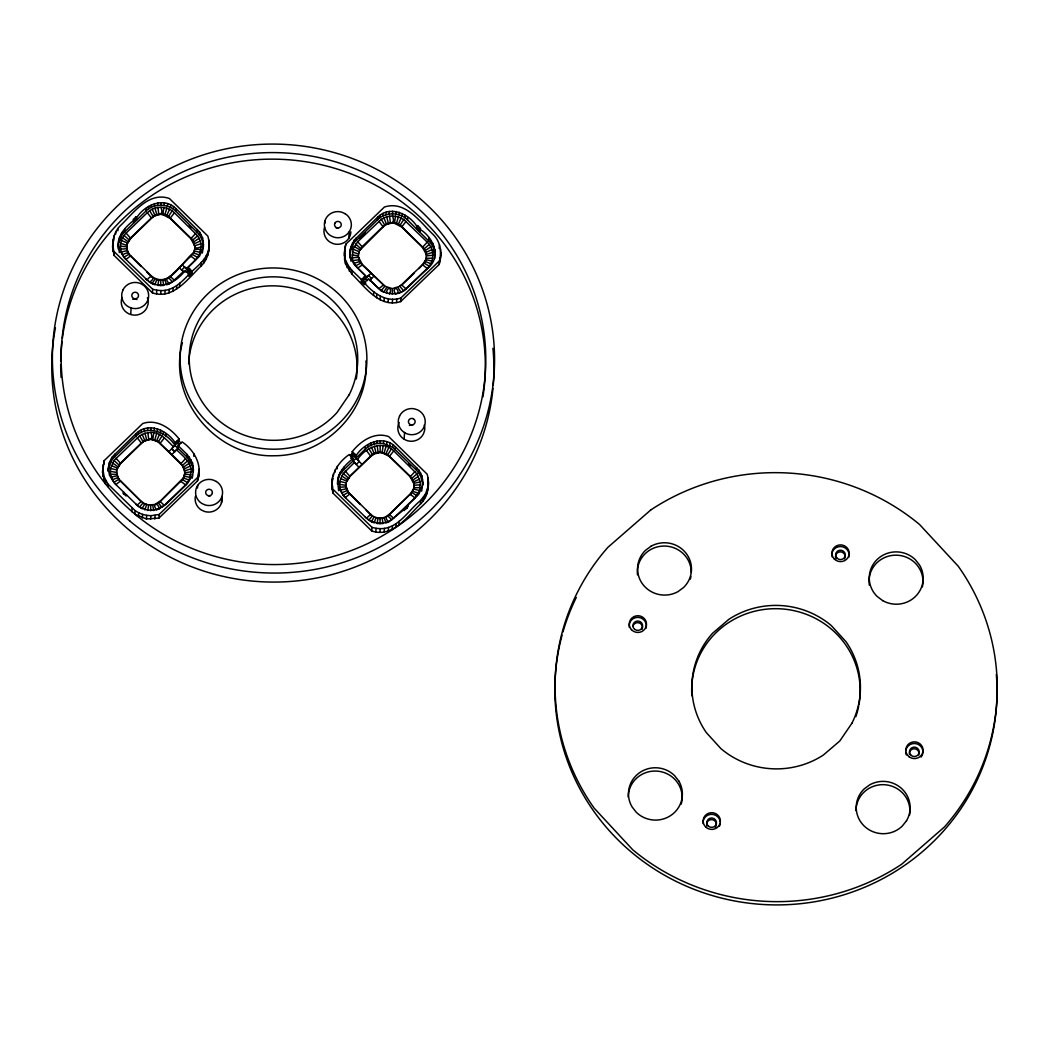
<?xml version="1.0" encoding="UTF-8"?>
<svg xmlns="http://www.w3.org/2000/svg" width="1049" height="1049" viewBox="0 0 1049 1049"><rect width="100%" height="100%" fill="white"/><g stroke="black" fill="none" stroke-linecap="round" stroke-linejoin="round"><path stroke-width="1.5" d="M104.926 482.907L102.553 472.338L104.126 460.695L142.73 423.521C156.957 418.63 170.646 428.228 179.104 438.954L175.157 442.77L174.986 445.327L173.478 446.795C167.184 440.606 160.654 432.096 150.833 432.358C154.701 442.822 145.654 438.01 141.497 443.36L120.622 463.474L117.304 468.615L120.661 462.95L141.536 442.848L145.011 440.383L150.781 439.072L158.255 441.472L180.834 463.291L184.152 468.457L184.729 472.784L191.193 471.788C191.456 462.032 182.657 455.817 176.468 449.719L171.931 454.584M160.903 207.243C164.772 217.707 155.724 212.881 151.567 218.244L130.692 238.359L127.362 243.486L130.732 237.835L151.607 217.733C156.485 212.711 165.257 212.79 170.095 217.825L190.905 238.162C196.95 242.24 190.892 251.445 201.264 246.672L200.333 240.942L197.632 235.763L174.462 212.803C167.302 205.565 154.544 205.46 147.319 212.645L126.09 233.101C118.642 239.88 118.668 252.612 126.05 259.431L130.705 255.772L151.515 276.11C168.64 289.458 182.198 261.607 193.436 252.743L199.166 255.077L201.264 246.672M380.197 445.34L380.105 452.565L374.336 453.876L370.861 456.341L349.986 476.443L346.668 481.583L350.025 475.931L370.9 455.83L374.375 453.365L380.144 452.053L387.619 454.453L410.198 476.259L413.516 481.439L414.093 485.766L413.975 483.327L420.321 481.871L416.925 473.86L393.755 450.9C382.518 439.439 364.921 447.897 357.499 459.528L361.957 464.432M392.51 215.884L386.609 216.763L381.272 219.359L357.696 241.742L352.975 249.151L352.267 257.779L358.535 257.359L362.311 264.414L384.904 286.233L392.365 288.619L399.839 286.311L403.629 290.822L427.205 268.452C434.64 261.673 434.627 248.941 427.245 242.122L403.734 219.49L398.41 216.828L392.51 215.884C396.378 226.348 387.33 221.536 383.173 226.886L359.741 250.344L362.338 246.476L383.213 226.374C388.104 221.352 396.863 221.431 401.701 226.479L424.032 248.534L425.828 251.983L426.405 256.31M102.553 472.338L102.802 468.733L104.113 476.784L107.916 484.048L135.124 510.64L134.875 514.259L146.44 518.967L158.924 518.088L197.514 480.901C202.942 465.874 194.708 450.427 182.106 441.891L178.16 445.694L177.95 448.605L174.672 451.778L171.669 448.854L177.412 442.573L179.405 444.527M174.672 451.778L171.682 448.71M185.948 272.32L187.955 270.393L188.164 267.469L199.494 256.192L203.296 247.328M350.091 455.686L352.097 453.745L352.241 451.634C360.751 440.947 374.532 431.545 388.668 436.581L427.153 474.187C430.011 484.336 428.28 496.479 420.465 504.044C407.668 516.2 392.654 538.15 371.713 530.964L333.215 493.371C328.18 478.278 336.821 463.002 349.238 454.519L353.172 458.374L352.975 461.285L356.254 464.353M112.623 247.223L112.872 243.604L113.921 255.274L152.42 292.868C173.36 300.053 188.374 278.103 201.172 265.948C208.987 258.382 210.718 246.24 207.859 236.091L169.374 198.484C148.434 191.298 133.42 213.262 120.622 225.404C113.659 231.986 111.863 242.135 112.951 251.288M113.213 239.539L112.964 243.145L113.948 239.185M114.039 237.979L114.197 235.579M113.921 255.274L113.2 247.682M115.652 234.215L115.823 231.803M117.855 230.754L118.026 228.341M118.288 246.213L118.471 243.643L118.55 249.439C116.033 237.153 124.883 227.187 133.879 220.277L133.131 219.543L136.147 216.645L136.711 219.962M118.747 240.418L118.563 243.001L122.366 234.137L145.877 211.124C153.888 203.204 167.971 203.322 175.904 211.295L199.349 234.556L202.352 240.313L203.388 246.685L202.536 237.73L199.533 231.973L176.088 208.712C164.09 196.517 144.998 204.752 136.895 217.379M102.894 468.274L103.143 464.655M102.881 476.416L103.13 472.797M119.337 239.867L119.52 237.284M103.877 464.301L104.126 460.695M119.324 252.586L118.734 246.869M120.622 236.877L120.805 234.307M103.851 480.39L104.113 476.784M122.366 234.137L122.549 231.554M105.464 484.166L105.713 480.56M124.529 231.685L124.713 229.115M175.157 442.77C167.132 430.129 148.132 421.567 135.99 433.67L112.479 456.669L109.45 462.399L108.493 468.116L112.295 459.252L135.806 436.24C147.948 424.137 166.948 432.713 174.986 445.327L177.95 448.605M107.745 486.461L107.916 484.048M109.266 464.982L109.45 462.399M110.551 462.006L110.735 459.423M126.772 246.777L126.89 249.229L126.772 246.777L120.425 246.227M120.661 243.329L126.903 245.374L127.401 242.975L121.369 240.509M112.295 459.252L112.479 456.669M141.077 266.459L129.158 254.566L127.388 250.593L121.356 251.957M128.135 241.703L122.523 237.835M128.122 252.901L127.388 250.593M129.184 240.064L124.084 235.356M114.459 456.813L114.643 454.23M129.158 254.566L128.148 252.389L122.497 254.658M130.692 238.359L126.09 233.101M130.666 256.284L129.197 254.042L124.057 257.149M133.708 222.86L133.879 220.277M110.591 468.457L110.355 471.355L116.675 472.417L116.872 469.978L110.591 468.457L114.013 460.485L139.596 435.833L144.919 433.237L150.833 432.358M116.872 469.978L117.331 468.09L111.299 465.625M110.355 471.355L110.591 474.253L116.819 474.345L116.701 471.906M118.065 466.831L112.453 462.95M133.997 220.644L135.99 218.717L136.147 216.645M140.304 500.648L119.088 479.681L116.859 473.833M119.114 465.179L114.013 460.485M119.088 479.681L118.078 477.505L112.427 479.773L110.591 474.253M130.705 314.425L131.164 307.868M120.622 463.474L116.019 458.216M120.596 481.412L119.127 479.157L113.987 482.265L112.427 479.773M123.598 494.354L123.743 492.296L122.995 493.017L125.998 495.941L126.745 495.22M145.877 211.124L146.06 208.541M148.42 209.039L148.591 206.456M151.253 207.374L151.436 204.791M135.806 436.24L135.99 433.67M151.567 218.244L147.319 212.645M131.846 511.728L132.095 508.109M153.338 216.789L149.666 210.718M138.35 434.155L138.52 431.585M154.334 206.155L154.518 203.572M155.042 215.779L152.223 209.21M145.955 279.034L149.561 282.063C156.747 278.208 150.728 273.304 147.227 280.109L124.674 258.238L119.507 250.016M141.195 432.49L141.366 429.906M156.891 215.058L154.99 208.122M157.573 205.407L157.756 202.837M141.497 443.36L137.249 437.761M152.42 292.868L152.669 289.262L114.184 251.655M158.832 214.612L157.914 207.453M143.267 441.904L139.596 435.833M138.455 516.41L138.704 512.791L135.124 510.64M144.264 431.27L144.447 428.687M154.95 279.126L152.118 283.597L149.561 282.063M160.903 205.171L161.074 202.601M144.972 440.908L142.153 434.338M141.418 501.737L120.635 480.888L115.98 484.546L113.987 482.265M156.511 293.851L156.76 290.232L152.669 289.262M146.821 440.174L144.919 433.237M147.503 430.536L147.686 427.953M201.028 243.774L194.642 245.741L190.866 238.687L170.056 218.349L162.805 214.639L163.88 207.492M158.727 280.332L157.796 285.42L163.775 285.446L162.752 279.834L156.799 279.873M142.349 517.996L142.598 514.377L138.704 512.791M164.221 205.447L164.405 202.863M148.761 439.728L147.843 432.568M164.745 215.097L166.804 208.187M137.157 505.225L142.048 508.713L144.919 503.73L146.755 504.477L144.88 504.241L141.445 501.225L137.157 505.225L114.603 483.353L109.437 475.131L108.401 468.759L108.231 471.342L108.676 465.533M160.72 280.503L160.785 285.669M150.833 430.3L151.017 427.717M160.707 294.192L160.956 290.573C172.757 291.045 181.661 282.181 189.095 274.209L185.148 270.367C177.307 281.656 161.061 290.573 148.486 281.145M166.581 215.845L169.571 209.315M167.46 206.22L167.643 203.637M146.44 518.967L146.69 515.361L142.598 514.377M190.957 468.89L184.572 470.857L182.316 465.533L168.889 452.171L158.215 441.983L152.734 439.754L153.81 432.608M168.286 216.868L172.115 210.849M154.151 430.562L154.334 427.992M170.541 207.479L170.712 204.896M170.056 218.349L174.462 212.803M154.675 440.213L156.734 433.303M164.903 293.89L165.152 290.285M150.636 519.307L150.886 515.702L159.173 514.469L197.776 477.295L199.1 469.257M156.511 440.973L159.5 434.43M157.389 431.336L157.573 428.766M172.023 282.181L169.453 283.689C163.329 278.562 169.191 275.31 172.023 282.181L183.47 271.481L178.946 267.6M173.373 209.184L173.557 206.601M158.215 441.983L162.044 435.964M168.994 292.959L169.243 289.354M168.194 278.182L170.004 276.215L174.357 280.253M160.471 432.594L160.641 430.011M175.904 211.295L176.088 208.712M159.986 443.465L164.391 437.918M154.832 519.019L155.082 515.4M172.888 291.425L173.137 287.806M163.303 434.299L163.487 431.716M158.924 518.088L159.173 514.469M158.124 503.297L183.365 477.872L189.095 480.193L191.193 471.788M165.834 436.41L166.017 433.827M176.481 289.301L176.73 285.695M179.51 286.81L179.772 283.204M183.863 272.216L181.687 269.947M176.665 441.314L176.507 443.439L178.959 441.078L179.104 438.954M190.866 238.687L195.625 233.481M189.095 274.209L188.938 276.333L191.954 273.435L192.098 271.324C198.956 264.807 207.44 258.264 208.83 248.207L208.581 251.812M189.659 268.937L189.515 271.062L191.954 273.435M169.964 276.726L190.879 256.1L195.586 259.811L199.166 255.077M192.373 240.405L197.632 235.763M188.348 274.654L190.407 271.927L188.4 273.855M193.422 242.07L199.192 238.254M193.436 252.743L194.209 250.96L200.32 252.389M194.183 243.853L200.333 240.942M194.209 250.96L194.668 249.085L201.015 249.57M194.668 249.085L194.839 247.158M180.795 463.802L185.555 458.597M197.186 232.091L197.369 229.508M159.894 501.842L180.808 481.216L185.516 484.926L189.095 480.193M182.316 465.533L187.561 460.878M199.349 234.556L199.533 231.973M180.769 481.74L182.329 479.511L187.522 482.671M183.352 467.185L189.122 463.37M182.29 480.022L183.365 477.872M184.113 468.982L190.262 466.058M201.093 237.323L201.264 234.74M184.598 474.2L184.1 476.6L184.598 474.2L190.944 474.686M187.299 454.623L192.465 462.858L193.318 471.801L192.282 465.441L187.115 457.207L187.299 454.623L178.16 445.694M202.352 240.313L202.536 237.73M201.172 265.948L201.421 262.329M203.126 243.46L203.309 240.877M189.279 459.672L189.463 457.102M203.768 263.024L204.017 259.405M191.023 462.439L191.193 459.868M205.971 259.549L206.22 255.93M192.282 465.441L192.465 462.858M207.584 255.786L207.846 252.166M208.843 240.064L208.908 247.748L209.171 244.142M192.269 478.16L193.501 469.231M193.055 468.588L193.239 466.005M193.829 456.341L193.999 453.929M197.514 480.901L197.776 477.295M197.5 488.021L197.684 485.399M198.51 476.941L198.759 473.322M221.457 502.996L221.916 496.452M324.836 223.332L325.02 220.71M344.242 255.864L344.492 252.245L345.541 263.915L351.926 274.143C364.698 286.39 379.541 308.55 400.6 301.601L439.203 264.427C442.285 254.278 441.091 242.109 433.093 234.491C420.308 222.257 405.478 200.097 384.406 207.033L345.816 244.22L344.819 248.18L344.557 259.942M344.819 248.18L344.57 251.799L345.816 244.22M345.541 263.915L344.819 256.323M348.793 238.307L349.251 231.75M331.917 485.32L332.166 481.701L332.245 489.385M332.507 477.636L332.258 481.242L332.913 478.606M347.14 267.692L347.389 264.086L345.79 260.296M333.333 476.076L333.49 473.676M333.215 493.371L332.494 485.779M349.907 254.868L350.091 252.285L350.156 258.08L350.353 249.059L354.156 240.195L377.666 217.195C389.808 205.08 408.808 213.655 416.833 226.282L416.663 228.866M350.353 249.059L350.169 251.642L353.972 242.778L377.496 219.766C385.507 211.846 399.577 211.964 407.51 219.936L430.955 243.198L433.971 248.954L434.732 258.552M334.946 472.312L335.116 469.9M349.343 271.193L349.592 267.574L347.389 264.086M350.956 248.508L351.14 245.925M350.93 261.227L350.34 255.51M352.228 245.518L352.412 242.948M337.149 468.837L337.319 466.438M351.926 274.143L352.176 270.537L349.592 267.574M353.972 242.778L354.156 240.195M338.04 478.514L337.594 484.31C336.703 473.138 345.239 464.877 353.172 458.374M337.857 481.098L338.814 475.381M338.617 490.683L337.765 481.74M356.149 240.339L356.319 237.756M338.63 477.964L340.099 472.404M339.915 474.974L341.659 472.234L341.843 469.65M352.031 254.868L358.352 255.943L359.02 251.616L352.975 249.151M351.113 258.657L354.116 264.414L365.432 275.808L361.472 279.624L361.328 281.735L364.331 284.672L364.475 282.548L368.422 278.746L381.167 290.704L384.904 286.233L362.285 264.925L359.728 261.542L358.535 257.359M341.659 472.234L343.823 469.782L344.006 467.211M352.28 251.983L358.509 254.015L359.02 251.616M358.968 259.759L352.962 260.611L352.267 257.779M359.728 261.542L354.103 263.299L352.962 260.611M360.79 248.705L355.703 243.997M360.764 263.207L355.663 265.79L354.103 263.299M362.298 247L357.696 241.742M339.955 481.425L339.719 484.323L346.039 485.399L346.236 482.946L339.955 481.425L340.663 478.606L343.377 473.453L354.496 462.412L353.002 460.944L343.823 469.782M346.236 482.946L346.695 481.071L340.663 478.606M360.371 504.556L348.452 492.663L346.222 486.815L339.955 487.234L339.719 484.323M346.655 489.214L346.222 486.815M362.285 264.925L357.67 268.072L355.663 265.79M347.429 479.799L341.817 475.931M347.416 490.998L346.681 488.69L340.65 490.053L339.955 487.234M348.478 478.16L343.377 473.453M440.187 260.467L440.436 256.848L439.452 260.821L400.862 297.995C385.73 303.213 371.805 292.042 362.823 281.04L362.875 280.253L365.878 283.178M348.452 492.663L347.442 490.486L341.79 492.755L340.65 490.053M349.986 476.443L345.383 471.198M363.924 277.264L363.78 279.388L361.328 281.735M349.96 494.381L348.491 492.138L343.351 495.246L341.79 492.755M362.823 281.04L365.222 278.732L365.432 275.808M351.585 457.98L353.644 455.253L350.641 458.151M354.68 454.007L354.536 456.131L352.097 453.745M422.603 478.973L422.681 484.782L421.829 475.826L418.826 470.07L395.381 446.808C383.383 434.614 364.291 442.848 356.188 455.476L355.978 458.387L352.975 461.285M369.314 280.608L371.516 278.365M377.496 219.766L377.666 217.195M373.523 295.241L373.772 291.635M380.026 217.681L380.21 215.111M357.499 459.528L356.004 458.046L365.17 449.221L365.354 446.638M376.552 297.772L376.801 294.166M382.872 216.015L383.055 213.432M365.17 449.221L367.714 447.136L367.884 444.553M383.173 226.886L378.925 221.287M384.957 225.43L381.272 219.359M380.131 299.935L380.394 296.316M385.953 214.796L386.124 212.213M367.714 447.136L370.559 445.471L370.73 442.888M386.648 224.434L383.829 217.851M370.861 456.341L366.612 450.742M383.095 285.262L378.833 288.75L369.746 279.873L374.218 276.044M388.497 223.699L386.609 216.763M389.192 214.048L389.376 211.478M372.631 454.886L368.96 448.815M370.559 445.471L373.628 444.252L373.811 441.668M384.026 301.509L384.275 297.903M374.336 453.876L371.516 447.307M390.438 223.253L389.52 216.094M338.801 488.113L343.967 496.334L366.521 518.206L370.808 514.207L372.552 516.2L349.999 493.869L345.344 497.528L343.351 495.246M386.557 287.767L383.724 292.238L381.167 290.704M392.51 213.826L392.693 211.242M376.185 453.155L374.283 446.218M373.628 444.252L376.866 443.504L377.05 440.934M371.713 530.964L371.962 527.359L333.477 489.752M388.117 302.492L388.366 298.873M378.125 452.709L377.207 445.55M432.634 252.416L426.248 254.382L422.485 247.328L401.662 226.99L394.411 223.28L395.499 216.133M374.244 517.223L372.579 515.675L368.855 520.16L365.249 517.131M395.827 214.088L396.011 211.505M376.866 443.504L380.197 443.268L380.381 440.698M396.352 223.739L398.41 216.828M392.326 289.144L392.392 294.31M375.804 531.948L376.053 528.329L371.962 527.359M392.313 302.833L392.562 299.227M413.935 483.838L410.159 476.784L389.349 456.446L382.098 452.735L383.173 445.589M398.2 224.486L401.177 217.956M399.066 214.861L399.249 212.278M420.321 481.871L419.613 490.486L413.503 489.057L410.172 494.197L389.297 514.312C384.668 518.258 379.318 519.884 374.283 516.698L371.412 521.694L368.855 520.16M422.419 481.557L420.387 475.42L416.479 470.188L392.667 447.28L383.514 443.543L383.698 440.96M384.039 453.194L386.098 446.284M399.892 225.509L403.734 219.49M380.013 518.599L382.046 517.931L383.069 523.543L377.089 523.517L378.06 517.918L380.053 518.075L380.079 523.766M380 532.289L380.249 528.67C398.384 528.932 408.205 510.299 420.715 500.425L425.514 494.027L428.123 486.303L427.874 489.909M402.147 216.12L402.331 213.537M401.662 226.99L406.068 221.444M385.875 453.942L388.864 447.412M396.509 302.532L396.758 298.926M386.753 444.317L386.937 441.734M398.109 287.832L401.072 292.33L405.058 289.93L428.936 267.272C441.59 255.668 432.542 236.641 419.836 229.22L420.583 228.498L417.594 225.561L416.833 226.282M387.579 454.964L391.408 448.946M404.98 217.825L405.163 215.242M389.835 445.576L390.005 442.993M389.349 456.446L393.755 450.9M384.196 531.987L384.445 528.381M400.6 301.601L400.862 297.995M405.976 288.895L401.623 284.856L399.839 286.311L422.485 264.741L425.815 259.601L431.926 261.044M407.51 219.936L407.694 217.353M422.59 485.425L418.787 494.289L407.458 505.566L408.205 506.3L388.746 521.786C382.623 516.659 388.484 513.407 391.316 520.278L414.879 497.908L419.613 490.486M392.667 447.28L392.851 444.697M388.287 531.056L388.536 527.45M387.487 516.278L389.297 514.312L393.65 518.35M395.198 449.392L395.381 446.808M392.182 529.522L392.431 525.903M395.775 527.398L396.024 523.792M417.45 227.633L420.439 230.557L419.692 231.278L416.689 228.354L417.594 225.561M404.114 439.098L404.573 432.542M398.804 524.906L399.066 521.301M419.652 231.803L419.836 229.22M422.485 247.328L427.245 242.122M404.298 510.522L404.442 508.463M418.971 268.61L422.485 264.741L427.205 268.452M423.993 249.046L429.238 244.404M422.459 265.266L424.006 263.037L429.211 266.184M425.029 250.711L430.798 246.895M407.274 508.149L407.458 505.566M423.966 263.548L425.055 261.385L430.772 263.719M410.159 476.784L414.919 471.578M425.789 252.494L431.939 249.583M425.015 261.909L425.815 259.601M432.634 258.211L426.248 258.238L426.445 255.799L432.87 255.313M389.258 514.823L410.172 494.197L414.879 497.908M411.68 478.501L416.925 473.86M428.805 240.732L428.975 238.149M412.716 480.167L418.485 476.351M413.476 481.95L419.626 479.039M418.459 493.174L412.703 491.365L413.503 489.057M430.955 243.198L431.139 240.614M420.308 487.667L413.935 487.693L414.132 485.254L420.557 484.769M416.479 470.188L416.663 467.605M432.699 245.964L432.883 243.381M433.971 248.954L434.155 246.384M418.643 472.653L418.826 470.07M434.745 252.101L434.915 249.531M434.994 255.327L435.178 252.743M420.387 475.42L420.557 472.837M421.646 478.41L421.829 475.826M420.465 504.044L420.715 500.425M439.216 248.338L439.479 244.732M439.203 264.427L439.452 260.821M440.449 248.705L440.528 256.389L440.777 252.783M423.062 501.12L423.311 497.501M425.265 497.646L425.514 494.027M426.877 493.882L427.14 490.263M428.136 478.16L428.202 485.844L428.464 482.238M126.745 247.302L126.942 244.85M184.572 474.725L184.768 472.273M203.572 244.102L202.339 253.045M422.865 482.199L421.632 491.142M182.408 342.695C166.883 399.394 216.763 457.77 274.497 455.751C324.259 455.817 369.746 411.444 365.931 360.948M147.725 510.535L148.696 504.936L154.623 504.517L159.933 501.33L164.287 505.382L185.516 484.926M389.402 294.061C393.126 287.505 386.609 286.01 386.491 293.366M425.776 260.126L426.287 257.726M413.463 489.581L413.962 487.182M122.169 297.549L121.461 299.647A13.48 13.073 4 0 0 128.935 313.861L132.279 314.923A13.48 13.073 4 0 0 146.899 307.737L147.988 304.498A13.48 13.073 4 0 0 147.424 297.746M399.118 422.511L398.043 425.763A13.48 13.073 4 0 0 402.554 438.102L405.504 439.977A13.48 13.073 4 0 0 423.468 433.853L424.557 430.614A13.48 13.073 4 0 0 424.347 424.95M156.826 279.362L154.885 284.725L152.118 283.597M144.814 509.84L146.755 504.477L148.696 504.936M183.339 478.383L184.139 476.076L190.249 477.518M192.452 475.59L187.26 483.759L165.912 504.32L156.616 509.906C151.581 503.94 157.848 501.606 159.382 508.804M358.981 252.127L359.781 249.832L354.129 246.476M139.491 507.178L143.215 502.707L144.88 504.241M190.839 256.612L192.4 254.396L197.592 257.543M410.133 494.708L411.693 492.492L416.886 495.639M168.928 451.647L173.478 446.795M176.468 449.719L177.976 448.264L187.115 457.207M181.674 270.091L184.69 267.049L190.354 272.727M181.949 264.702L186.486 268.583L195.586 259.811M359.44 238.123L365.065 232.708M401.583 285.367L414.342 273.081M351.061 456.145L353.343 453.942M356.24 464.497L359.256 461.455L353.592 456.053M405.307 509.565L407.314 507.624M365.249 278.391L371.228 273.12M164.287 505.382L161.952 507.31L158.163 502.786M169.453 283.689L166.686 284.79L164.68 279.401M402.213 291.596C395.198 295.018 386.465 294.31 380.105 289.786M398.305 293.432C398.082 286.089 391.539 287.478 395.381 294.1L401.072 292.33M160.536 508.07C152.525 512.03 142.258 510.417 135.885 504.149M389.9 521.051C382.885 524.474 374.139 523.766 367.779 519.242M388.746 521.786L385.98 522.887L383.986 517.498M162.713 280.358L164.654 279.913M111.286 477.085L117.318 475.722L118.052 478.029M120.661 249.138L126.929 248.718L127.362 251.117M392.431 223.109L394.411 223.28M160.812 214.468L162.805 214.639M156.76 290.232L160.956 290.573M380.197 443.268L383.514 443.543M380.105 452.565L382.098 452.735M150.741 439.597L152.734 439.754M376.053 528.329L380.249 528.67M146.69 515.361L150.886 515.702M378.033 518.429L376.119 517.459L374.178 522.822L371.412 521.694M412.716 425.225L411.877 424.963A3.37 3.265 4 0 0 409.359 425.501M136.921 299.581L136.173 299.122A3.383 3.278 4 0 0 132.803 299.358M186.486 268.583L187.981 270.039M371.503 278.51L368.514 275.441L365.222 278.732L367.216 280.686M357.67 268.072L366.757 276.949M352.176 270.537L361.472 279.624M189.279 225.456L191.521 227.646M408.572 463.553L410.815 465.743M188.164 267.469L192.098 271.324M135.99 218.717L136.75 219.438L133.734 222.336L132.987 221.614M352.241 451.634L356.188 455.476M146.86 272.111L151.489 276.621M366.153 510.207L370.782 514.718M178.959 441.078L180.966 443.032M177.36 443.373L179.353 445.327M354.496 462.412L358.955 467.329M152.682 504.962L153.705 510.575M358.391 255.432L358.509 257.87M346.065 484.874L346.183 487.326M150.689 505.107L150.715 510.784M188.65 363.846A84.274 81.73 4 0 1 280.293 286.193A84.274 81.73 4 0 1 356.319 378.977M221.968 497.357A13.48 13.073 4 0 1 204.555 511.479L201.369 510.024A13.48 13.073 4 0 1 195.442 496.138M61.117 377.456A212.357 205.958 4 0 1 60.685 364.396M60.711 361.105A212.357 205.958 4 0 1 61.983 341.463M62.389 338.211A212.357 205.958 4 0 1 302.348 161.244A212.357 205.958 4 0 1 482.933 396.876M350.891 231.855A13.48 13.073 4 0 1 333.372 243.696L330.186 242.24A13.48 13.073 4 0 1 324.561 227.253M492.978 388.34A221.116 214.455 4 0 1 242.542 579.927A221.116 214.455 4 0 1 55.413 327.826M492.938 348.281A221.116 214.455 4 0 1 493.253 385.14M336.283 228.157A3.37 3.265 4 0 1 338.027 228.026M208.331 495.757A3.37 3.265 4 0 1 210.049 496.072M108.414 469.152A21.229 20.6 4 0 1 109.201 466.018M350.877 249.531A21.229 20.6 4 0 1 352.162 246.554M433.893 249.99A21.229 20.6 4 0 1 434.666 253.137M832.041 556.731A8.628 8.366 4 0 1 840.774 546.529A8.628 8.366 4 0 1 848.707 557.399M629.321 627.433A8.628 8.366 4 0 1 638.212 617.376A8.628 8.366 4 0 1 645.974 628.351M720.152 824.068A8.628 8.366 4 0 1 719.496 826.153M703.053 823.465A8.628 8.366 4 0 1 710.789 814.339A8.628 8.366 4 0 1 720.23 821.891M905.798 750.586A8.628 8.366 4 0 1 917.757 744.174A8.628 8.366 4 0 1 921.101 757.063M906.31 754.9A8.628 8.366 4 0 1 905.759 752.776M996.327 674.284A221.116 214.455 4 0 1 756.368 903.989A221.116 214.455 4 0 1 562.094 635.078M562.959 631.97A221.116 214.455 4 0 1 576.281 597.458M858.646 706.305A84.274 81.73 4 0 1 855.853 716.637M691.881 695.841A84.274 81.73 4 0 1 780.233 608.813A84.274 81.73 4 0 1 858.934 704.823M628.233 797.056A26.959 26.159 4 0 1 658.746 771.29A26.959 26.159 4 0 1 681.221 804.124M690.911 576.439A26.959 26.159 4 0 1 690.321 579.114M637.477 574.786A26.959 26.159 4 0 1 662.916 546.07A26.959 26.159 4 0 1 691.252 572.348M869.359 585.276A26.959 26.159 4 0 1 896.738 555.183A26.959 26.159 4 0 1 922.359 586.916M855.984 810.667A26.959 26.159 4 0 1 885.107 784.757A26.959 26.159 4 0 1 909.575 815.06M836.132 558.855A4.852 4.707 4 0 1 840.354 551.826A4.852 4.707 4 0 1 844.537 558.92M632.875 626.463A4.852 4.707 4 0 1 639.169 622.909A4.852 4.707 4 0 1 642.014 629.439M715.942 826.284A4.852 4.707 4 0 1 715.274 827.32M706.974 825.943A4.852 4.707 4 0 1 711.052 819.623A4.852 4.707 4 0 1 716.31 825.104M909.47 754.454A4.852 4.707 4 0 1 914.453 748.776A4.852 4.707 4 0 1 918.832 754.939M123.008 289.852L121.92 293.091A13.48 13.073 4 0 0 129.394 307.305L132.738 308.367A13.48 13.073 4 0 0 147.358 301.194L148.447 297.942A13.48 13.073 4 0 0 143.923 285.603L140.972 283.728A13.48 13.073 4 0 0 123.008 289.852M212.37 493.069L212.108 493.882A3.37 3.265 4 0 1 207.61 495.416A3.37 3.265 4 0 1 206.01 491.05L206.496 490.342A3.37 3.265 4 0 1 212.37 493.069M334.828 223.267L334.565 224.08A3.37 3.265 4 0 0 340.44 226.82L340.925 226.099A3.37 3.265 4 0 0 339.325 221.732A3.37 3.265 4 0 0 334.828 223.267M399.577 415.968L398.489 419.207A13.48 13.073 4 0 0 403.013 431.545L405.963 433.421A13.48 13.073 4 0 0 423.927 427.297L425.015 424.058A13.48 13.073 4 0 0 417.541 409.844L414.198 408.782A13.48 13.073 4 0 0 399.577 415.968M349.225 394.673L337.096 412.427A84.274 81.73 4 0 1 196.517 391.552A84.274 81.73 4 0 1 274.877 276.857A84.274 81.73 4 0 1 349.225 394.673M851.919 723.246L839.79 740.987L823.321 755.07A84.274 81.73 4 0 1 720.925 748.645L706.344 732.622A84.274 81.73 4 0 1 712.533 633.294L729.003 619.225A84.274 81.73 4 0 1 831.398 625.65L845.979 641.673A84.274 81.73 4 0 1 851.919 723.246M906.506 820.751L902.219 826.14A26.959 26.159 4 0 1 864.088 825.93A26.959 26.159 4 0 1 864.14 788.94L869.726 784.822A26.959 26.159 4 0 1 902.271 789.15A26.959 26.159 4 0 1 906.506 820.751M650.747 509.984L607.896 547.329A221.116 214.455 4 0 0 594.088 808.071L632.757 849.795A221.116 214.455 4 0 0 901.576 864.31L944.428 826.966A221.116 214.455 4 0 0 958.235 566.224L919.567 524.5A221.116 214.455 4 0 0 650.747 509.984M651.075 546.201L645.489 550.319A26.959 26.159 4 0 0 643.103 584.726A26.959 26.159 4 0 0 677.969 591.649L683.555 587.519A26.959 26.159 4 0 0 685.941 553.111A26.959 26.159 4 0 0 651.075 546.201M413.175 418.669L412.336 418.42A3.37 3.265 4 0 0 409.582 424.124L410.329 424.596A3.37 3.265 4 0 0 414.814 423.022A3.37 3.265 4 0 0 413.175 418.669M134.574 298.742L133.734 298.48A3.383 3.278 4 0 1 132.135 294.1A3.383 3.278 4 0 1 136.632 292.566L137.38 293.038A3.383 3.278 4 0 1 134.574 298.742M345.108 213.681L341.922 212.226A13.48 13.073 4 0 0 330.632 235.684L333.831 237.14A13.48 13.073 4 0 0 345.108 213.681M216.304 481.465L213.104 480.009A13.48 13.073 4 0 0 201.828 503.468L205.014 504.923A13.48 13.073 4 0 0 216.304 481.465M882.707 600.631L877.134 596.448A26.959 26.159 4 0 1 877.187 559.458A26.959 26.159 4 0 1 915.318 559.655L919.593 565.096A26.959 26.159 4 0 1 915.266 596.658A26.959 26.159 4 0 1 882.707 600.631M678.782 780.981L674.507 775.539A26.959 26.159 4 0 0 639.038 773.087A26.959 26.159 4 0 0 632.049 806.878L636.323 812.319A26.959 26.159 4 0 0 671.806 814.771A26.959 26.159 4 0 0 678.782 780.981M137.065 515.872A212.357 205.958 4 0 0 482.579 395.119A212.357 205.958 4 0 0 200.765 164.745A212.357 205.958 4 0 0 137.065 515.872M208.476 423.403A93.427 90.607 4 0 0 364.069 381.01A93.427 90.607 4 0 0 247.852 271.324A93.427 90.607 4 0 0 208.476 423.403M130.063 521.222A221.116 214.455 4 0 0 490.893 398.345A221.116 214.455 4 0 0 199.454 156.157A221.116 214.455 4 0 0 130.063 521.222M834.243 558.92A8.628 8.366 4 0 0 848.811 555.76A8.628 8.366 4 0 0 838.649 545.087A8.628 8.366 4 0 0 834.243 558.92M631.459 629.662A8.628 8.366 4 0 0 646.079 626.712A8.628 8.366 4 0 0 636.087 615.894A8.628 8.366 4 0 0 631.459 629.662M706.279 827.491A8.628 8.366 4 0 0 720.27 822.429A8.628 8.366 4 0 0 708.704 813.198A8.628 8.366 4 0 0 706.279 827.491M909.09 756.749A8.628 8.366 4 0 0 922.989 751.451A8.628 8.366 4 0 0 911.266 742.417A8.628 8.366 4 0 0 909.09 756.749M837.01 558.199A4.852 4.707 4 0 0 845.14 556.14A4.852 4.707 4 0 0 839.213 550.345A4.852 4.707 4 0 0 837.01 558.199M634.593 629.282A4.852 4.707 4 0 0 642.526 626.633A4.852 4.707 4 0 0 636.166 621.27A4.852 4.707 4 0 0 634.593 629.282M708.56 826.297A4.852 4.707 4 0 0 716.428 823.478A4.852 4.707 4 0 0 709.937 818.259A4.852 4.707 4 0 0 708.56 826.297M910.729 754.992A4.852 4.707 4 0 0 918.95 753.3A4.852 4.707 4 0 0 913.312 747.229A4.852 4.707 4 0 0 910.729 754.992"/></g></svg>
